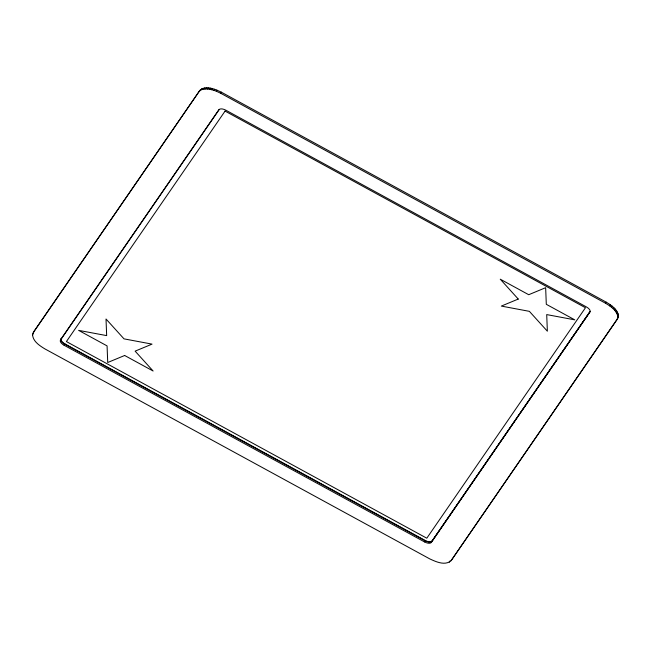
<?xml version="1.0" encoding="UTF-8"?>
<svg xmlns="http://www.w3.org/2000/svg" width="651" height="651" viewBox="0 0 651 651"><rect width="100%" height="100%" fill="white"/><g stroke="black" fill="none" stroke-linecap="round" stroke-linejoin="round"><path stroke-width="0.98" d="M32.55 334.834L33.844 331.538L199.89 90.351C205.944 84.972 215.058 89.244 221.291 92.141L606.227 302.17C611.745 305.498 621.493 311.853 617.156 319.462L451.11 560.649C445.056 566.028 435.942 561.756 429.709 558.859L44.773 348.83C39.621 345.657 33.079 341.498 32.55 334.834L33.844 331.538M617.156 319.462L618.45 316.166M60.462 340.131L219.127 109.669A5.957 2.75 27 0 1 225.913 110.231L586.307 306.873A5.957 2.75 27 0 1 589.961 312L431.304 542.462A5.957 2.75 27 0 1 424.509 541.901L64.115 345.258A5.957 2.75 27 0 1 60.462 340.131L61.194 338.699M64.115 345.258L64.831 343.85A5.957 2.75 27 0 1 61.178 338.715M33.266 332.669L199.89 90.351M199.312 91.482L201.729 88.796M201.159 89.928L202.461 89.415L203.039 88.284M202.461 89.415L203.991 89.089L204.569 87.958M203.991 89.089L205.724 88.959L206.302 87.828M205.724 88.959L207.628 89.032L208.206 87.901M207.628 89.032L209.679 89.293L210.249 88.162M209.679 89.293L211.827 89.748L212.397 88.617M211.827 89.748L214.041 90.383L214.618 89.252M214.041 90.383L216.287 91.189L216.864 90.066M216.287 91.189L220.713 93.272L221.291 92.141M424.509 541.901L425.225 540.485A5.957 2.75 27 0 0 432.02 541.054L590.107 311.422M431.304 542.462L432.02 541.054M449.271 562.204L449.841 561.072M451.11 560.649L617.734 318.331M617.872 317.297C617.343 310.633 610.809 306.475 605.65 303.301L606.227 302.17M609.743 305.872L610.312 304.741M611.574 307.28L612.143 306.149M613.218 308.753L613.787 307.622M614.642 310.25L615.219 309.119M615.838 311.756L616.407 310.625M616.766 313.237L617.343 312.106M617.425 314.669L618.002 313.538M617.799 316.028L618.369 314.897M219.127 109.368L61.039 339A5.957 2.75 27 0 0 64.693 344.127L425.087 540.769A5.957 2.75 27 0 0 431.873 541.331L589.961 311.707M220.713 93.272L605.65 303.301M64.831 343.85L425.225 540.485M225.067 111.101L66.402 341.563L426.796 538.206L585.461 307.744L225.067 111.101M124.658 355.487L107.724 362.509L107.073 345.893L78.616 330.366L106.666 335.615L106.015 318.998L124.007 338.862L152.057 344.119L135.123 351.141L153.115 371.013L124.658 355.487M518.253 299.061L501.319 306.084L529.369 311.341L547.361 331.204L546.71 314.588L574.76 319.844L546.303 304.31L545.652 287.693L528.718 294.716L500.261 279.189L518.253 299.061"/></g></svg>
